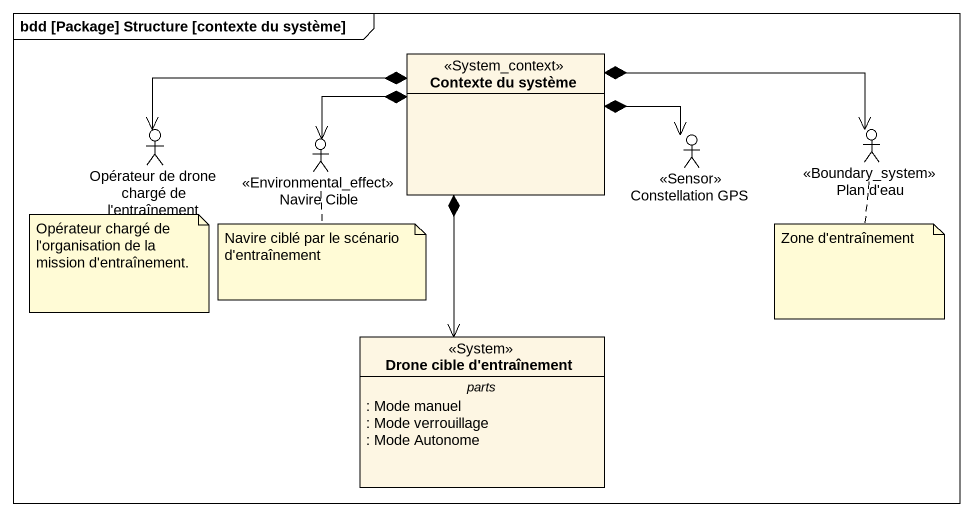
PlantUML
@startuml
mainframe bdd [Package] Structure [contexte du système]
allowmixing
hide circle
hide empty members
class "Contexte du système" as Contexte_du_système <<System_context>>
actor "Opérateur de drone chargé de l'entraînement" as Opérateur_de_drone_chargé
actor "Navire Cible" as Navire_Cible <<Environmental_effect>>
actor "Constellation GPS" as Constellation_GPS <<Sensor>>
actor "Plan d'eau" as Plan_d_eau <<Boundary_system>>
class "Drone cible d'entraînement" as Drone_cible_d_entraînement <<System>> {
  -- parts --
  : Mode manuel
  : Mode verrouillage
  : Mode Autonome
}
Contexte_du_système *-left-> Opérateur_de_drone_chargé
Contexte_du_système *-left-> Navire_Cible
Contexte_du_système *-right-> Constellation_GPS
Contexte_du_système *-right-> Plan_d_eau
Contexte_du_système *--> Drone_cible_d_entraînement
note bottom of Opérateur_de_drone_chargé : Opérateur chargé de l'organisation de la mission d'entraînement.
note bottom of Navire_Cible : Navire ciblé par le scénario d'entraînement
note bottom of Plan_d_eau : Zone d'entraînement
@enduml
